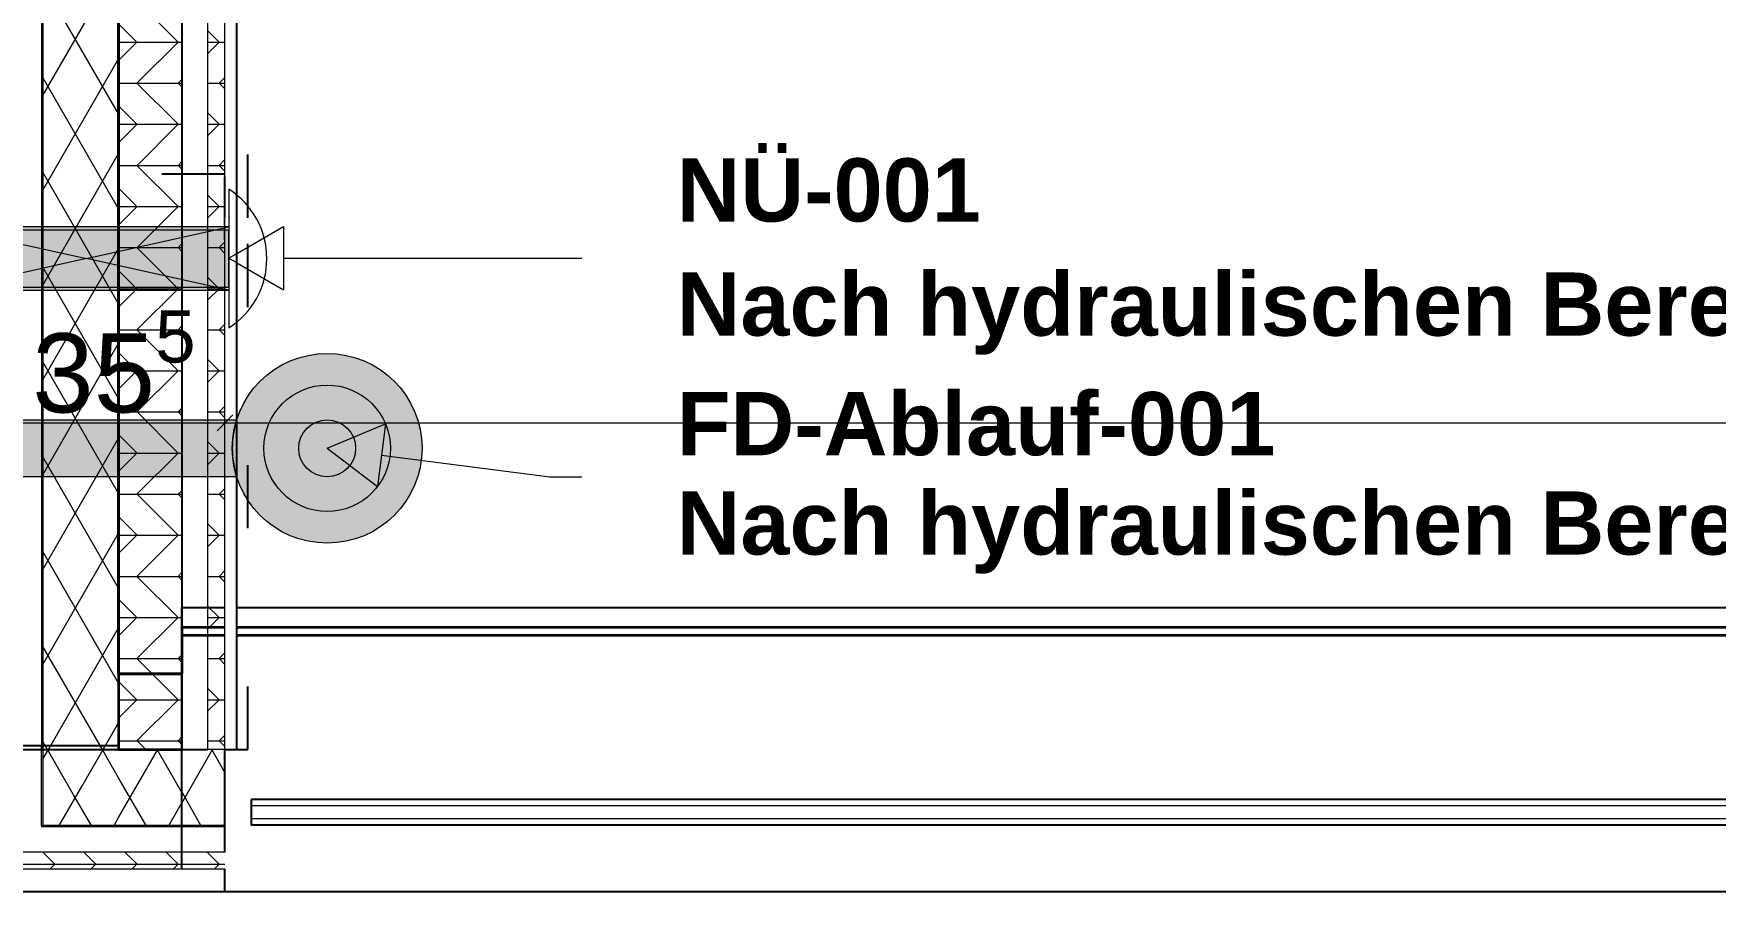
# Model space of a CAD drawing. Extents: x 0 to 42, y 0 to 29.7.
# Drawn here: x 11.343 to 14.003, y 6.129 to 7.486 of the extents above; entities that cross this region are included whole.
import ezdxf
from ezdxf.xclip import XClip

# ---------------------------------------------------------------- set-up
doc = ezdxf.new("R2010")
doc.units = 0
doc.header["$MEASUREMENT"] = 0
doc.header["$XCLIPFRAME"] = 0
for name, pattern in [('Punktlinie_ eng', [0.0125, 0, -0.0125]), ('Strichlinie_ eng', [0.115, 0.075, -0.04]), ('Wipeout_Contour', [50, 0, -50])]:
    doc.linetypes.add(name, pattern=pattern)
for name, color, linetype in [('339 - Außenwände_ sonstiges.Attika Holz_ Geländer_ Handläufe_ Werbung', 7, 'Continuous'), ('339 - Rohbau_ sonstiges.Attika massiv_ Lichtschächte', 7, 'Continuous'), ('361 - Dachkonstruktionen.Unterdach', 7, 'Continuous'), ('363 - Dachbeläge.Oberdach_ Balkonbeläge_ Beläge Dachterrasse_ Gründach', 7, 'Continuous'), ('411 - Abwasseranlagen.Rinnen_ Gullis am Gebäude', 7, 'Continuous'), ('5_00 - WP Ausbau - Bemaßung', 7, 'Continuous')]:
    doc.layers.add(name, color=color, linetype=linetype)
doc.styles.add('ERSTELLTER_STIL_1', font='arial.ttf')
doc.styles.add('ERSTELLTER_STIL_2', font='arial.ttf')
pattern_1 = [(60, (26.131676, 15.72738), (-0.0649519, 0.0375), []), (120, (26.131676, 15.72738), (0.0649519, 0.0375), [])]
pattern_2 = [(0, (26.131676, 15.72738), (0, 0.065), []), (45, (26.13168, 15.72738), (-0.13, 0.13), [0.0919239, -0.0919239]), (45, (26.19668, 15.72738), (-0.13, 0.13), [0.0919239, -0.0919239]), (45, (26.26168, 15.72738), (-0.13, 0.13), [0.0919239, -0.0919239]), (45, (26.32668, 15.72738), (-0.13, 0.13), [0.0919239, -0.0919239]), (315, (26.13168, 15.72738), (0.13, 0.13), [0.0919239, -0.0919239]), (315, (26.19668, 15.72738), (0.13, 0.13), [0.0919239, -0.0919239]), (315, (26.26168, 15.72738), (0.13, 0.13), [0.0919239, -0.0919239]), (315, (26.32668, 15.72738), (0.13, 0.13), [0.0919239, -0.0919239])]

# ---------------------------------------------------------------- blocks, each defined once
blk = doc.blocks.new('Zeichnung_1_1', base_point=(26.1317, 15.7274))
at = {"layer": '339 - Rohbau_ sonstiges.Attika massiv_ Lichtschächte', "linetype": 'Continuous', "lineweight": 18, "true_color": 0x0099e6}
for points in [[(11.3558, 8.2315), (11.3558, 7.1947), (11.3578, 7.1947), (11.3578, 8.2315)], [(11.3558, 7.1947), (11.3558, 6.3535), (11.3578, 6.3535), (11.3578, 7.1947)], [(11.3578, 6.2335), (11.3578, 6.3603), (11.3558, 6.3603), (11.3558, 6.2335)], [(11.3558, 6.2335), (11.3558, 6.2315), (11.3578, 6.2335)], [(11.3578, 6.2335), (11.3558, 6.2315), (11.3578, 6.2315)]]:
    blk.add_hatch(color=142, dxfattribs=at).paths.add_polyline_path(points)
at = {"layer": '339 - Rohbau_ sonstiges.Attika massiv_ Lichtschächte', "linetype": 'Continuous', "lineweight": 18, "true_color": 0x05000d}
h = blk.add_hatch(dxfattribs=at)
h.set_pattern_fill('Dämmung__weich_0001', color=178, style=0, pattern_type=2)
h.set_pattern_definition(pattern_1)
h.paths.add_polyline_path([(11.3578, 8.2315), (11.3578, 7.1947), (11.4778, 7.1947), (11.4778, 8.2315)])
h = blk.add_hatch(dxfattribs=at)
h.set_pattern_fill('Holz__Sperrholz_2__0001', color=178, style=0, pattern_type=2)
h.set_pattern_definition(pattern_2)
h.paths.add_polyline_path([(11.4778, 8.2315), (11.4778, 7.1947), (11.5778, 7.1947), (11.5778, 8.2315)])
at = {"layer": '339 - Rohbau_ sonstiges.Attika massiv_ Lichtschächte', "linetype": 'Continuous', "lineweight": 18, "true_color": 0xa80000}
blk.add_hatch(color=14, dxfattribs=at).paths.add_polyline_path([(11.5789, 7.1947), (11.5789, 8.2315), (11.5778, 8.2315), (11.5778, 7.1947)])
at = {"layer": '339 - Rohbau_ sonstiges.Attika massiv_ Lichtschächte', "linetype": 'Continuous', "lineweight": 18, "true_color": 0x05000d}
h = blk.add_hatch(dxfattribs=at)
h.set_pattern_fill('Dämmung__weich_0001', color=178, style=0, pattern_type=2)
h.set_pattern_definition(pattern_1)
h.paths.add_polyline_path([(11.3578, 7.1947), (11.3578, 6.3535), (11.4778, 6.3535), (11.4778, 7.1947)])
h = blk.add_hatch(dxfattribs=at)
h.set_pattern_fill('Dämmung__weich_0001', color=178, style=0, pattern_type=2)
h.set_pattern_definition(pattern_1)
h.paths.add_polyline_path([(11.4778, 6.3535), (11.4778, 6.3603), (11.3578, 6.3603), (11.3578, 6.3535)])
h = blk.add_hatch(dxfattribs=at)
h.set_pattern_fill('Dämmung__weich_0001', color=178, style=0, pattern_type=2)
h.set_pattern_definition(pattern_1)
h.paths.add_polyline_path([(11.3578, 6.3535), (11.3578, 6.2335), (11.4778, 6.3535)])
h = blk.add_hatch(dxfattribs=at)
h.set_pattern_fill('Dämmung__weich_0001', color=178, style=0, pattern_type=2)
h.set_pattern_definition(pattern_1)
h.paths.add_polyline_path([(11.4778, 6.3535), (11.3578, 6.2335), (11.4778, 6.2335)])
at = {"layer": '339 - Rohbau_ sonstiges.Attika massiv_ Lichtschächte', "color": 178, "linetype": 'Continuous', "lineweight": 18, "ltscale": 20, "true_color": 0x05000d}
for p, q in [((11.3558, 8.2315), (11.3558, 7.1947)), ((11.3578, 8.2315), (11.3578, 7.1947)), ((11.4778, 8.2315), (11.4778, 7.1947)), ((11.5789, 7.1947), (11.5789, 8.2315)), ((11.6189, 7.1947), (11.6189, 8.2315)), ((11.3558, 7.1947), (11.3558, 6.3535)), ((11.3578, 7.1947), (11.3578, 6.3535)), ((11.4778, 7.1947), (11.4778, 6.3535)), ((11.3558, 6.2335), (11.3558, 6.3603)), ((11.3578, 6.3535), (11.3578, 6.3603)), ((11.3578, 6.3535), (11.3578, 6.2335)), ((11.3578, 6.3535), (11.3578, 6.2335)), ((11.3558, 6.2335), (11.3558, 6.2315)), ((11.3558, 6.2335), (11.3558, 6.2315))]:
    blk.add_line(p, q, dxfattribs=at)
at = {"layer": '339 - Rohbau_ sonstiges.Attika massiv_ Lichtschächte', "color": 14, "linetype": 'Continuous', "lineweight": 18, "ltscale": 20, "true_color": 0xa80000}
blk.add_line((11.5778, 7.1947), (11.5778, 8.2315), dxfattribs=at)
at = {"layer": '339 - Rohbau_ sonstiges.Attika massiv_ Lichtschächte', "color": 178, "linetype": 'Punktlinie_ eng', "lineweight": 25, "ltscale": 20, "true_color": 0x05000d}
blk.add_line((11.6819, 7.1947), (11.6819, 8.2315), dxfattribs=at)
at = {"layer": '339 - Rohbau_ sonstiges.Attika massiv_ Lichtschächte', "color": 178, "linetype": 'Punktlinie_ eng', "lineweight": 25, "ltscale": 20, "true_color": 0x05000d, "flags": 128}
blk.add_lwpolyline([(11.6819, 7.1947), (11.6819, 8.2315)], dxfattribs=at)
at = {"layer": '339 - Rohbau_ sonstiges.Attika massiv_ Lichtschächte', "color": 178, "linetype": 'Continuous', "lineweight": 25, "ltscale": 20, "true_color": 0x05000d, "flags": 128}
for points in [[(11.3158, 6.3603), (11.3558, 6.3603)], [(11.3558, 6.3603), (11.3578, 6.3603)], [(11.3578, 6.3603), (11.4778, 6.3603)], [(11.3158, 6.3535), (11.3558, 6.3535)], [(11.3558, 6.3535), (11.3578, 6.3535)], [(11.3578, 6.3535), (11.4778, 6.3535)]]:
    blk.add_lwpolyline(points, dxfattribs=at)
at = {"layer": '339 - Rohbau_ sonstiges.Attika massiv_ Lichtschächte', "color": 178, "linetype": 'Continuous', "lineweight": 18, "ltscale": 20, "true_color": 0x05000d, "flags": 128}
blk.add_lwpolyline([(11.4778, 6.3535), (11.4778, 6.3603)], dxfattribs=at)
at = {"layer": '361 - Dachkonstruktionen.Unterdach', "color": 178, "linetype": 'Continuous', "lineweight": 35, "ltscale": 20, "true_color": 0x05000d, "flags": 128}
blk.add_lwpolyline([(18.8187, 8.8735), (11.4778, 8.8735), (11.4778, 6.3535), (18.8187, 6.3535)], close=True, dxfattribs=at)
at = {"layer": '363 - Dachbeläge.Oberdach_ Balkonbeläge_ Beläge Dachterrasse_ Gründach', "color": 178, "linetype": 'Continuous', "lineweight": 35, "ltscale": 20, "true_color": 0x05000d, "flags": 128}
for points in [[(11.4778, 6.4735), (26.1597, 6.4735), (26.1597, 8.4735), (11.4778, 8.4735)], [(11.4778, 6.4735), (26.1597, 6.4735), (26.1597, 8.4285), (11.4778, 8.4285)]]:
    blk.add_lwpolyline(points, close=True, dxfattribs=at)
blk.add_lwpolyline([(11.4778, 6.4735), (11.4778, 8.4285)], dxfattribs=at)
at = {"layer": '411 - Abwasseranlagen.Rinnen_ Gullis am Gebäude', "color": 154, "linetype": 'Continuous', "lineweight": 18, "ltscale": 20, "true_color": 0x0051a8}
for p, q in [((11.7387, 7.1809), (11.7387, 7.0809)), ((11.8075, 6.8301), (11.8998, 6.8686)), ((11.8998, 6.8686), (11.887, 6.7694)), ((11.8075, 6.8301), (11.887, 6.7694))]:
    blk.add_line(p, q, dxfattribs=at)
at = {"layer": '411 - Abwasseranlagen.Rinnen_ Gullis am Gebäude', "color": 178, "linetype": 'Continuous', "lineweight": 18, "ltscale": 20, "true_color": 0x05000d}
for p, q in [((11.7387, 7.1309), (11.8418, 7.1309)), ((11.8418, 7.1309), (12.2101, 7.1309)), ((11.8934, 6.819), (12.1594, 6.7848)), ((12.1594, 6.7848), (12.2101, 6.7848))]:
    blk.add_line(p, q, dxfattribs=at)
for radius in [0.1, 0.045]:
    blk.add_circle((11.8075, 6.8301), radius, dxfattribs=at)
at = {"layer": '411 - Abwasseranlagen.Rinnen_ Gullis am Gebäude', "color": 154, "linetype": 'Continuous', "lineweight": 18, "true_color": 0x0051a8, "char_height": 0.1, "attachment_point": 1, "style": 'ERSTELLTER_STIL_2'}
for s, insert in [('\\A1;{\\pql;\\pt0,116;\\fArial|b1|i0|c0|p38;NÜ-001\\fArial|b1|i0|c0|p38;\\A1{\\H.66x;\\S^  ;}\\fArial|b1|i0|c0|p38;\\fArial|b1|i0|c0|p38;\\A1{\\H.66x;\\S^  ;}\\fArial|b1|i0|c0|p38;\\fArial|b1|i0|c0|p38;\\fArial|b1|i0|c0|p38;\\fArial|b1|i0|c0|p38;\\fArial|b1|i0|c0|p38;\\fArial|b1|i0|c0|p38;\\fArial|b1|i0|c0|p38;\\A1{\\H.66x;\\S^  ;}\\fArial|b1|i0|c0|p38;\\fArial|b1|i0|c0|p38;\\A1{\\H.66x;\\S^  ;}\\fArial|b1|i0|c0|p38;\\fArial|b1|i0|c0|p38;\\fArial|b1|i0|c0|p38;\\fArial|b1|i0|c0|p38;\\fArial|b1|i0|c0|p38;\\fArial|b1|i0|c0|p38;\\fArial|b1|i0|c0|p38;\\A1{\\H.66x;\\S^  ;}\\fArial|b1|i0|c0|p38;\\fArial|b1|i0|c0|p38;\\A1{\\H.66x;\\S^  ;}\\fArial|b1|i0|c0|p38;\\fArial|b1|i0|c0|p38;\\fArial|b1|i0|c0|p38;\\fArial|b1|i0|c0|p38;\\fArial|b1|i0|c0|p38;\\fArial|b1|i0|c0|p38;\\fArial|b1|i0|c0|p38;\\A1{\\H.66x;\\S^  ;}\\fArial|b1|i0|c0|p38;\\fArial|b1|i0|c0|p38;\\A1{\\H.66x;\\S^  ;}\\fArial|b1|i0|c0|p38;\\fArial|b1|i0|c0|p38;\\fArial|b1|i0|c0|p38;\\fArial|b1|i0|c0|p38;\\fArial|b1|i0|c0|p38;\\fArial|b1|i0|c0|p38;\\fArial|b1|i0|c0|p38;\\A1{\\H.66x;\\S^  ;}\\fArial|b1|i0|c0|p38;\\fArial|b1|i0|c0|p38;\\A1{\\H.66x;\\S^  ;}\\fArial|b1|i0|c0|p38;\\fArial|b1|i0|c0|p38;\\fArial|b1|i0|c0|p38;\\fArial|b1|i0|c0|p38;\\fArial|b1|i0|c0|p38;\\fArial|b1|i0|c0|p38;\\fArial|b1|i0|c0|p38;\\A1{\\H.66x;\\S^  ;}\\fArial|b1|i0|c0|p38;}', (12.3601, 7.2886)), ('\\A1;{\\pql;\\pt0,116;\\fArial|b1|i0|c0|p38;Nach hydraulischen Berechnungen\\fArial|b1|i0|c0|p38;\\A1{\\H.66x;\\S^  ;}\\fArial|b1|i0|c0|p38;\\fArial|b1|i0|c0|p38;\\A1{\\H.66x;\\S^  ;}\\fArial|b1|i0|c0|p38;\\fArial|b1|i0|c0|p38;\\fArial|b1|i0|c0|p38;\\fArial|b1|i0|c0|p38;\\fArial|b1|i0|c0|p38;\\fArial|b1|i0|c0|p38;\\fArial|b1|i0|c0|p38;\\A1{\\H.66x;\\S^  ;}\\fArial|b1|i0|c0|p38;\\fArial|b1|i0|c0|p38;\\A1{\\H.66x;\\S^  ;}\\fArial|b1|i0|c0|p38;\\fArial|b1|i0|c0|p38;\\fArial|b1|i0|c0|p38;\\fArial|b1|i0|c0|p38;\\fArial|b1|i0|c0|p38;\\fArial|b1|i0|c0|p38;\\fArial|b1|i0|c0|p38;\\A1{\\H.66x;\\S^  ;}\\fArial|b1|i0|c0|p38;\\fArial|b1|i0|c0|p38;\\A1{\\H.66x;\\S^  ;}\\fArial|b1|i0|c0|p38;\\fArial|b1|i0|c0|p38;\\fArial|b1|i0|c0|p38;\\fArial|b1|i0|c0|p38;\\fArial|b1|i0|c0|p38;\\fArial|b1|i0|c0|p38;\\fArial|b1|i0|c0|p38;\\A1{\\H.66x;\\S^  ;}\\fArial|b1|i0|c0|p38;\\fArial|b1|i0|c0|p38;\\A1{\\H.66x;\\S^  ;}\\fArial|b1|i0|c0|p38;\\fArial|b1|i0|c0|p38;\\fArial|b1|i0|c0|p38;\\fArial|b1|i0|c0|p38;\\fArial|b1|i0|c0|p38;\\fArial|b1|i0|c0|p38;\\fArial|b1|i0|c0|p38;\\A1{\\H.66x;\\S^  ;}\\fArial|b1|i0|c0|p38;\\fArial|b1|i0|c0|p38;\\A1{\\H.66x;\\S^  ;}\\fArial|b1|i0|c0|p38;\\fArial|b1|i0|c0|p38;\\fArial|b1|i0|c0|p38;\\fArial|b1|i0|c0|p38;\\fArial|b1|i0|c0|p38;\\fArial|b1|i0|c0|p38;\\fArial|b1|i0|c0|p38;\\A1{\\H.66x;\\S^  ;}\\fArial|b1|i0|c0|p38;}', (12.3601, 7.1081)), ('\\A1;{\\pql;\\pt0,116;\\fArial|b1|i0|c0|p38;FD-Ablauf-001\\fArial|b1|i0|c0|p38;\\A1{\\H.66x;\\S^  ;}\\fArial|b1|i0|c0|p38;\\fArial|b1|i0|c0|p38;\\A1{\\H.66x;\\S^  ;}\\fArial|b1|i0|c0|p38;\\fArial|b1|i0|c0|p38;\\fArial|b1|i0|c0|p38;\\fArial|b1|i0|c0|p38;\\fArial|b1|i0|c0|p38;\\fArial|b1|i0|c0|p38;\\fArial|b1|i0|c0|p38;\\A1{\\H.66x;\\S^  ;}\\fArial|b1|i0|c0|p38;\\fArial|b1|i0|c0|p38;\\A1{\\H.66x;\\S^  ;}\\fArial|b1|i0|c0|p38;\\fArial|b1|i0|c0|p38;\\fArial|b1|i0|c0|p38;\\fArial|b1|i0|c0|p38;\\fArial|b1|i0|c0|p38;\\fArial|b1|i0|c0|p38;\\fArial|b1|i0|c0|p38;\\A1{\\H.66x;\\S^  ;}\\fArial|b1|i0|c0|p38;\\fArial|b1|i0|c0|p38;\\A1{\\H.66x;\\S^  ;}\\fArial|b1|i0|c0|p38;\\fArial|b1|i0|c0|p38;\\fArial|b1|i0|c0|p38;\\fArial|b1|i0|c0|p38;\\fArial|b1|i0|c0|p38;\\fArial|b1|i0|c0|p38;\\fArial|b1|i0|c0|p38;\\A1{\\H.66x;\\S^  ;}\\fArial|b1|i0|c0|p38;\\fArial|b1|i0|c0|p38;\\A1{\\H.66x;\\S^  ;}\\fArial|b1|i0|c0|p38;\\fArial|b1|i0|c0|p38;\\fArial|b1|i0|c0|p38;\\fArial|b1|i0|c0|p38;\\fArial|b1|i0|c0|p38;\\fArial|b1|i0|c0|p38;\\fArial|b1|i0|c0|p38;\\A1{\\H.66x;\\S^  ;}\\fArial|b1|i0|c0|p38;\\fArial|b1|i0|c0|p38;\\A1{\\H.66x;\\S^  ;}\\fArial|b1|i0|c0|p38;\\fArial|b1|i0|c0|p38;\\fArial|b1|i0|c0|p38;\\fArial|b1|i0|c0|p38;\\fArial|b1|i0|c0|p38;\\fArial|b1|i0|c0|p38;\\fArial|b1|i0|c0|p38;\\A1{\\H.66x;\\S^  ;}\\fArial|b1|i0|c0|p38;}', (12.3601, 6.9191)), ('\\A1;{\\pql;\\pt0,116;\\fArial|b1|i0|c0|p38;Nach hydraulischen Berechnungen\\fArial|b1|i0|c0|p38;\\A1{\\H.66x;\\S^  ;}\\fArial|b1|i0|c0|p38;\\fArial|b1|i0|c0|p38;\\A1{\\H.66x;\\S^  ;}\\fArial|b1|i0|c0|p38;\\fArial|b1|i0|c0|p38;\\fArial|b1|i0|c0|p38;\\fArial|b1|i0|c0|p38;\\fArial|b1|i0|c0|p38;\\fArial|b1|i0|c0|p38;\\fArial|b1|i0|c0|p38;\\A1{\\H.66x;\\S^  ;}\\fArial|b1|i0|c0|p38;\\fArial|b1|i0|c0|p38;\\A1{\\H.66x;\\S^  ;}\\fArial|b1|i0|c0|p38;\\fArial|b1|i0|c0|p38;\\fArial|b1|i0|c0|p38;\\fArial|b1|i0|c0|p38;\\fArial|b1|i0|c0|p38;\\fArial|b1|i0|c0|p38;\\fArial|b1|i0|c0|p38;\\A1{\\H.66x;\\S^  ;}\\fArial|b1|i0|c0|p38;\\fArial|b1|i0|c0|p38;\\A1{\\H.66x;\\S^  ;}\\fArial|b1|i0|c0|p38;\\fArial|b1|i0|c0|p38;\\fArial|b1|i0|c0|p38;\\fArial|b1|i0|c0|p38;\\fArial|b1|i0|c0|p38;\\fArial|b1|i0|c0|p38;\\fArial|b1|i0|c0|p38;\\A1{\\H.66x;\\S^  ;}\\fArial|b1|i0|c0|p38;\\fArial|b1|i0|c0|p38;\\A1{\\H.66x;\\S^  ;}\\fArial|b1|i0|c0|p38;\\fArial|b1|i0|c0|p38;\\fArial|b1|i0|c0|p38;\\fArial|b1|i0|c0|p38;\\fArial|b1|i0|c0|p38;\\fArial|b1|i0|c0|p38;\\fArial|b1|i0|c0|p38;\\A1{\\H.66x;\\S^  ;}\\fArial|b1|i0|c0|p38;\\fArial|b1|i0|c0|p38;\\A1{\\H.66x;\\S^  ;}\\fArial|b1|i0|c0|p38;\\fArial|b1|i0|c0|p38;\\fArial|b1|i0|c0|p38;\\fArial|b1|i0|c0|p38;\\fArial|b1|i0|c0|p38;\\fArial|b1|i0|c0|p38;\\fArial|b1|i0|c0|p38;\\A1{\\H.66x;\\S^  ;}\\fArial|b1|i0|c0|p38;}', (12.3601, 6.7619))]:
    blk.add_mtext(s, dxfattribs=dict(at, insert=insert))
at = {"layer": '5_00 - WP Ausbau - Bemaßung', "color": 178, "linetype": 'Continuous', "lineweight": 18, "true_color": 0x05000d, "insert": (11.3412, 6.8503), "char_height": 0.125, "attachment_point": 7, "style": 'ERSTELLTER_STIL_1'}
blk.add_mtext('\\A1;{\\pql;\\fArial|b0|i0|c0|p38;35\\fArial|b0|i0|c0|p38;\\A1{\\H.66x;\\S5^  ;}}', dxfattribs=at)
at = {"color": 254, "linetype": 'Wipeout_Contour', "lineweight": 0, "ltscale": 55.933516}
blk.add_wipeout([(11.6648, 7.1947), (11.6648, 8.2315), (11.6459, 8.2315), (11.6459, 7.1947)], dxfattribs=at).dxf.layer = '339 - Rohbau_ sonstiges.Attika massiv_ Lichtschächte'
at = {"color": 254, "linetype": 'Wipeout_Contour', "lineweight": 0, "ltscale": 79.838771}
blk.add_wipeout([(11.5778, 6.1294), (26.0597, 6.1294), (26.0597, 6.5776), (11.5778, 6.5776)], dxfattribs=at).dxf.layer = '339 - Rohbau_ sonstiges.Attika massiv_ Lichtschächte'
at = {"layer": '339 - Rohbau_ sonstiges.Attika massiv_ Lichtschächte', "linetype": 'Continuous', "lineweight": 18, "true_color": 0x7e5900}
h = blk.add_hatch(dxfattribs=at)
h.set_pattern_fill('Holz__Sperrholz_2__0001', color=46, style=0, pattern_type=2)
h.set_pattern_definition(pattern_2)
h.paths.add_polyline_path([(11.6459, 7.1947), (11.6459, 8.2315), (11.6189, 8.2315), (11.6189, 7.1947)])
at = {"layer": '339 - Rohbau_ sonstiges.Attika massiv_ Lichtschächte', "linetype": 'Continuous', "lineweight": 18, "true_color": 0x05000d}
h = blk.add_hatch(dxfattribs=at)
h.set_pattern_fill('Holz__Sperrholz_2__0001', color=178, style=0, pattern_type=2)
h.set_pattern_definition(pattern_2)
h.paths.add_polyline_path([(11.4778, 7.1947), (11.4778, 6.3535), (11.5778, 6.3535), (11.5778, 7.1947)])
at = {"layer": '339 - Rohbau_ sonstiges.Attika massiv_ Lichtschächte', "linetype": 'Continuous', "lineweight": 18, "true_color": 0xa80000}
blk.add_hatch(color=14, dxfattribs=at).paths.add_polyline_path([(11.5789, 6.3535), (11.5789, 7.1947), (11.5778, 7.1947), (11.5778, 6.3535)])
at = {"layer": '339 - Rohbau_ sonstiges.Attika massiv_ Lichtschächte', "linetype": 'Continuous', "lineweight": 18, "true_color": 0x0099e6}
blk.add_hatch(color=142, dxfattribs=at).paths.add_polyline_path([(11.3578, 6.2315), (11.6459, 6.2315), (11.6459, 6.2335), (11.3578, 6.2335)])
at = {"layer": '339 - Rohbau_ sonstiges.Attika massiv_ Lichtschächte', "linetype": 'Continuous', "lineweight": 18, "true_color": 0x7e5900}
h = blk.add_hatch(dxfattribs=at)
h.set_pattern_fill('Holz__Sperrholz_2__0001', color=46, style=0, pattern_type=2)
h.set_pattern_definition(pattern_2)
h.paths.add_polyline_path([(11.3158, 6.1645), (11.6459, 6.1645), (11.6459, 6.1915), (11.3158, 6.1915)])
at = {"layer": '339 - Außenwände_ sonstiges.Attika Holz_ Geländer_ Handläufe_ Werbung', "color": 178, "linetype": 'Continuous', "lineweight": 25, "ltscale": 20, "true_color": 0x05000d, "flags": 128}
blk.add_lwpolyline([(11.6872, 6.2744), (11.6872, 6.2344), (25.9416, 6.2344), (25.9416, 6.2744)], close=True, dxfattribs=at)
at = {"layer": '339 - Außenwände_ sonstiges.Attika Holz_ Geländer_ Handläufe_ Werbung', "color": 7, "linetype": 'Continuous', "lineweight": 18, "ltscale": 20, "flags": 128}
for points in [[(11.6872, 6.2744), (11.6872, 6.2344), (25.9416, 6.2344), (25.9416, 6.2744)], [(11.6872, 6.2644), (11.6872, 6.2444), (25.9416, 6.2444), (25.9416, 6.2644)], [(11.6872, 6.2644), (11.6872, 6.2444), (25.9416, 6.2444), (25.9416, 6.2644)]]:
    blk.add_lwpolyline(points, close=True, dxfattribs=at)
at = {"layer": '339 - Rohbau_ sonstiges.Attika massiv_ Lichtschächte', "color": 178, "linetype": 'Continuous', "lineweight": 18, "ltscale": 20, "true_color": 0x05000d}
for p, q in [((11.6459, 7.1947), (11.6459, 8.2315)), ((11.5789, 6.3535), (11.5789, 7.1947)), ((11.6189, 6.3535), (11.6189, 7.1947)), ((11.6459, 6.2315), (11.3558, 6.2315)), ((11.6459, 6.2335), (11.3578, 6.2335)), ((11.6459, 6.1915), (11.3158, 6.1915))]:
    blk.add_line(p, q, dxfattribs=at)
at = {"layer": '339 - Rohbau_ sonstiges.Attika massiv_ Lichtschächte', "color": 178, "linetype": 'Continuous', "lineweight": 25, "ltscale": 20, "true_color": 0x05000d}
for p, q in [((11.6648, 7.1947), (11.6648, 8.2315)), ((26.0597, 6.5776), (11.5778, 6.5776))]:
    blk.add_line(p, q, dxfattribs=at)
at = {"layer": '339 - Rohbau_ sonstiges.Attika massiv_ Lichtschächte', "color": 14, "linetype": 'Continuous', "lineweight": 18, "ltscale": 20, "true_color": 0xa80000}
blk.add_line((11.5778, 6.3535), (11.5778, 7.1947), dxfattribs=at)
at = {"layer": '339 - Rohbau_ sonstiges.Attika massiv_ Lichtschächte', "color": 178, "linetype": 'Punktlinie_ eng', "lineweight": 25, "ltscale": 20, "true_color": 0x05000d}
blk.add_line((11.6819, 6.3535), (11.6819, 7.1947), dxfattribs=at)
at = {"layer": '339 - Rohbau_ sonstiges.Attika massiv_ Lichtschächte', "color": 178, "linetype": 'Punktlinie_ eng', "lineweight": 25, "ltscale": 20, "true_color": 0x05000d, "flags": 128}
for points in [[(11.6459, 7.2637), (11.2536, 7.2637)], [(11.6459, 7.1596), (11.6459, 7.2637)], [(11.6819, 6.3535), (11.6819, 7.1947)]]:
    blk.add_lwpolyline(points, dxfattribs=at)
at = {"layer": '339 - Rohbau_ sonstiges.Attika massiv_ Lichtschächte', "color": 178, "linetype": 'Continuous', "lineweight": 25, "ltscale": 20, "true_color": 0x05000d, "flags": 128}
for points in [[(26.0597, 6.5777), (11.5778, 6.5777)], [(11.5778, 6.1294), (11.5778, 6.5776)], [(11.5789, 6.3535), (11.6189, 6.3535)], [(11.6459, 6.2315), (11.6459, 6.2335)], [(11.6459, 6.1915), (11.6459, 6.2315)], [(11.5778, 6.1294), (26.0597, 6.1294)]]:
    blk.add_lwpolyline(points, dxfattribs=at)
at = {"layer": '339 - Rohbau_ sonstiges.Attika massiv_ Lichtschächte', "color": 178, "linetype": 'Continuous', "lineweight": 35, "ltscale": 20, "true_color": 0x05000d, "flags": 128}
for points in [[(11.4778, 6.3535), (11.5778, 6.3535)], [(11.5778, 6.3535), (11.5789, 6.3535)]]:
    blk.add_lwpolyline(points, dxfattribs=at)
at = {"layer": '363 - Dachbeläge.Oberdach_ Balkonbeläge_ Beläge Dachterrasse_ Gründach', "color": 178, "linetype": 'Continuous', "lineweight": 35, "ltscale": 20, "true_color": 0x05000d, "flags": 128}
for points in [[(26.0597, 6.5467), (11.5778, 6.5467)], [(11.5778, 6.5467), (11.5778, 6.5347), (11.5778, 6.4747), (11.5778, 6.4735)], [(11.5778, 6.5347), (26.0597, 6.5347)], [(11.5778, 6.4735), (11.4778, 6.4735)]]:
    blk.add_lwpolyline(points, dxfattribs=at)
at = {"color": 254, "linetype": 'Wipeout_Contour', "lineweight": 0, "ltscale": 53.953024}
blk.add_wipeout([(11.6648, 6.3535), (11.6648, 7.1947), (11.6459, 7.1947), (11.6459, 6.3535)], dxfattribs=at).dxf.layer = '339 - Rohbau_ sonstiges.Attika massiv_ Lichtschächte'
at = {"color": 254, "linetype": 'Wipeout_Contour', "lineweight": 0, "ltscale": 52.070931}
blk.add_wipeout([(11.2888, 6.1294), (11.6459, 6.1294), (11.6459, 6.1645), (11.2888, 6.1645)], dxfattribs=at).dxf.layer = '339 - Rohbau_ sonstiges.Attika massiv_ Lichtschächte'
at = {"layer": '339 - Rohbau_ sonstiges.Attika massiv_ Lichtschächte', "linetype": 'Continuous', "lineweight": 18, "true_color": 0x7e5900}
h = blk.add_hatch(dxfattribs=at)
h.set_pattern_fill('Holz__Sperrholz_2__0001', color=46, style=0, pattern_type=2)
h.set_pattern_definition(pattern_2)
h.paths.add_polyline_path([(11.6459, 6.3535), (11.6459, 7.1947), (11.6189, 7.1947), (11.6189, 6.3535)])
at = {"layer": '339 - Rohbau_ sonstiges.Attika massiv_ Lichtschächte', "linetype": 'Continuous', "lineweight": 18, "true_color": 0x05000d}
h = blk.add_hatch(dxfattribs=at)
h.set_pattern_fill('Dämmung__weich_0001', color=178, style=0, pattern_type=2)
h.set_pattern_definition(pattern_1)
h.paths.add_polyline_path([(11.4778, 6.2335), (11.6459, 6.2335), (11.6459, 6.3535), (11.4778, 6.3535)])
at = {"layer": '411 - Abwasseranlagen.Rinnen_ Gullis am Gebäude', "linetype": 'Continuous', "lineweight": 0, "true_color": 0x1f1f1f}
for points in [[(11.6521, 7.1801), (11.2021, 7.1801), (11.4271, 7.1301)], [(11.4271, 7.1301), (11.2021, 7.0801), (11.6521, 7.0801)]]:
    blk.add_hatch(color=250, dxfattribs=at).paths.add_polyline_path(points)
at = {"layer": '411 - Abwasseranlagen.Rinnen_ Gullis am Gebäude', "linetype": 'Continuous', "lineweight": 18, "true_color": 0xdfdfdf}
for points in [[(11.2021, 7.1751), (11.2021, 7.0851), (11.6521, 7.0851), (11.6521, 7.1751)], [(11.2129, 6.8751), (11.2129, 6.7851), (11.6644, 6.7851, -0.153536), (11.6644, 6.8751)]]:
    blk.add_hatch(color=254, dxfattribs=at).paths.add_polyline_path(points)
at = {"layer": '411 - Abwasseranlagen.Rinnen_ Gullis am Gebäude', "linetype": 'Continuous', "lineweight": 0, "true_color": 0xffffff}
blk.add_hatch(color=7, dxfattribs=at).paths.add_polyline_path([(11.6575, 6.8301, 1), (11.9575, 6.8301, 1)])
at = {"layer": '339 - Rohbau_ sonstiges.Attika massiv_ Lichtschächte', "color": 178, "linetype": 'Continuous', "lineweight": 18, "ltscale": 20, "true_color": 0x05000d}
for p, q in [((11.6459, 6.3535), (11.6459, 7.1947)), ((11.6459, 6.1645), (11.2888, 6.1645))]:
    blk.add_line(p, q, dxfattribs=at)
at = {"layer": '339 - Rohbau_ sonstiges.Attika massiv_ Lichtschächte', "color": 178, "linetype": 'Continuous', "lineweight": 25, "ltscale": 20, "true_color": 0x05000d}
blk.add_line((11.6648, 6.3535), (11.6648, 7.1947), dxfattribs=at)
at = {"layer": '339 - Rohbau_ sonstiges.Attika massiv_ Lichtschächte', "color": 178, "linetype": 'Continuous', "lineweight": 18, "ltscale": 20, "true_color": 0x05000d, "flags": 128}
blk.add_lwpolyline([(11.6459, 6.3535), (11.4778, 6.3535)], dxfattribs=at)
at = {"layer": '339 - Rohbau_ sonstiges.Attika massiv_ Lichtschächte', "color": 178, "linetype": 'Continuous', "lineweight": 25, "ltscale": 20, "true_color": 0x05000d, "flags": 128}
for points in [[(11.6459, 6.3535), (11.6648, 6.3535)], [(11.6459, 6.2335), (11.6459, 6.3535)], [(11.6459, 6.1294), (11.6459, 6.1645)], [(11.2536, 6.1294), (11.6459, 6.1294)]]:
    blk.add_lwpolyline(points, dxfattribs=at)
at = {"layer": '339 - Rohbau_ sonstiges.Attika massiv_ Lichtschächte', "color": 178, "linetype": 'Punktlinie_ eng', "lineweight": 25, "ltscale": 20, "true_color": 0x05000d, "flags": 128}
blk.add_lwpolyline([(11.6648, 6.3535), (11.6819, 6.3535)], dxfattribs=at)
at = {"layer": '411 - Abwasseranlagen.Rinnen_ Gullis am Gebäude', "color": 178, "linetype": 'Continuous', "lineweight": 18, "ltscale": 20, "true_color": 0x05000d}
for p, q in [((11.6521, 7.2396), (11.6521, 7.0205)), ((11.6521, 7.1751), (11.2021, 7.1751)), ((11.6521, 7.0851), (11.6521, 7.1751)), ((11.2021, 7.0851), (11.6521, 7.0851)), ((11.2129, 6.8751), (11.6644, 6.8751)), ((11.6644, 6.7851), (11.2129, 6.7851))]:
    blk.add_line(p, q, dxfattribs=at)
at = {"layer": '411 - Abwasseranlagen.Rinnen_ Gullis am Gebäude', "color": 154, "linetype": 'Continuous', "lineweight": 18, "ltscale": 20, "true_color": 0x0051a8}
for q in [(11.7387, 7.1809), (11.7387, 7.0809)]:
    blk.add_line((11.6521, 7.1309), q, dxfattribs=at)
at = {"layer": '411 - Abwasseranlagen.Rinnen_ Gullis am Gebäude', "color": 178, "linetype": 'Strichlinie_ eng', "lineweight": 18, "ltscale": 20, "true_color": 0x05000d}
blk.add_line((11.6521, 7.1801), (11.6521, 7.0801), dxfattribs=at)
at = {"layer": '411 - Abwasseranlagen.Rinnen_ Gullis am Gebäude', "color": 178, "linetype": 'Strichlinie_ eng', "lineweight": 18, "ltscale": 20, "true_color": 0x05000d, "flags": 128}
for points in [[(11.6521, 7.1801), (11.2021, 7.1801), (11.4271, 7.1301)], [(11.4271, 7.1301), (11.2021, 7.0801), (11.6521, 7.0801)]]:
    blk.add_lwpolyline(points, close=True, dxfattribs=at)
at = {"layer": '411 - Abwasseranlagen.Rinnen_ Gullis am Gebäude', "color": 178, "linetype": 'Continuous', "lineweight": 18, "ltscale": 20, "true_color": 0x05000d, "flags": 128}
blk.add_lwpolyline([(11.6575, 6.8301, -1), (11.9575, 6.8301, -1)], format="xyb", close=True, dxfattribs=at)
at = {"layer": '411 - Abwasseranlagen.Rinnen_ Gullis am Gebäude', "color": 178, "linetype": 'Continuous', "lineweight": 18, "ltscale": 20, "true_color": 0x05000d}
for centre, radius, start, end in [((11.5821, 7.1301), 0.13, 302.579, 57.421), ((11.8075, 6.8301), 0.15, 162.5424, 197.4576)]:
    blk.add_arc(centre, radius, start, end, dxfattribs=at)
at = {"layer": '5_00 - WP Ausbau - Bemaßung', "color": 178, "linetype": 'Continuous', "lineweight": 18, "ltscale": 20, "true_color": 0x05000d}
for p, q in [((11.6459, 6.8468), (11.6459, 7.2203)), ((11.2888, 6.8703), (11.6459, 6.8703)), ((11.6584, 6.8828), (11.6334, 6.8578)), ((11.6459, 6.8703), (25.9915, 6.8703))]:
    blk.add_line(p, q, dxfattribs=at)

msp = doc.modelspace()

# ---------------------------------------------------------------- block references
at = {"color": 178, "linetype": 'Continuous', "lineweight": 25, "ltscale": 20, "true_color": 0x05000d}
ref = msp.add_blockref('Zeichnung_1_1', (26.1317, 15.7274), dxfattribs=at)
XClip(ref).set_block_clipping_path([(4.1980274282, 3.0257570699), (31.7992466844, 24.1343286538)])

doc.saveas('drawing.dxf')
